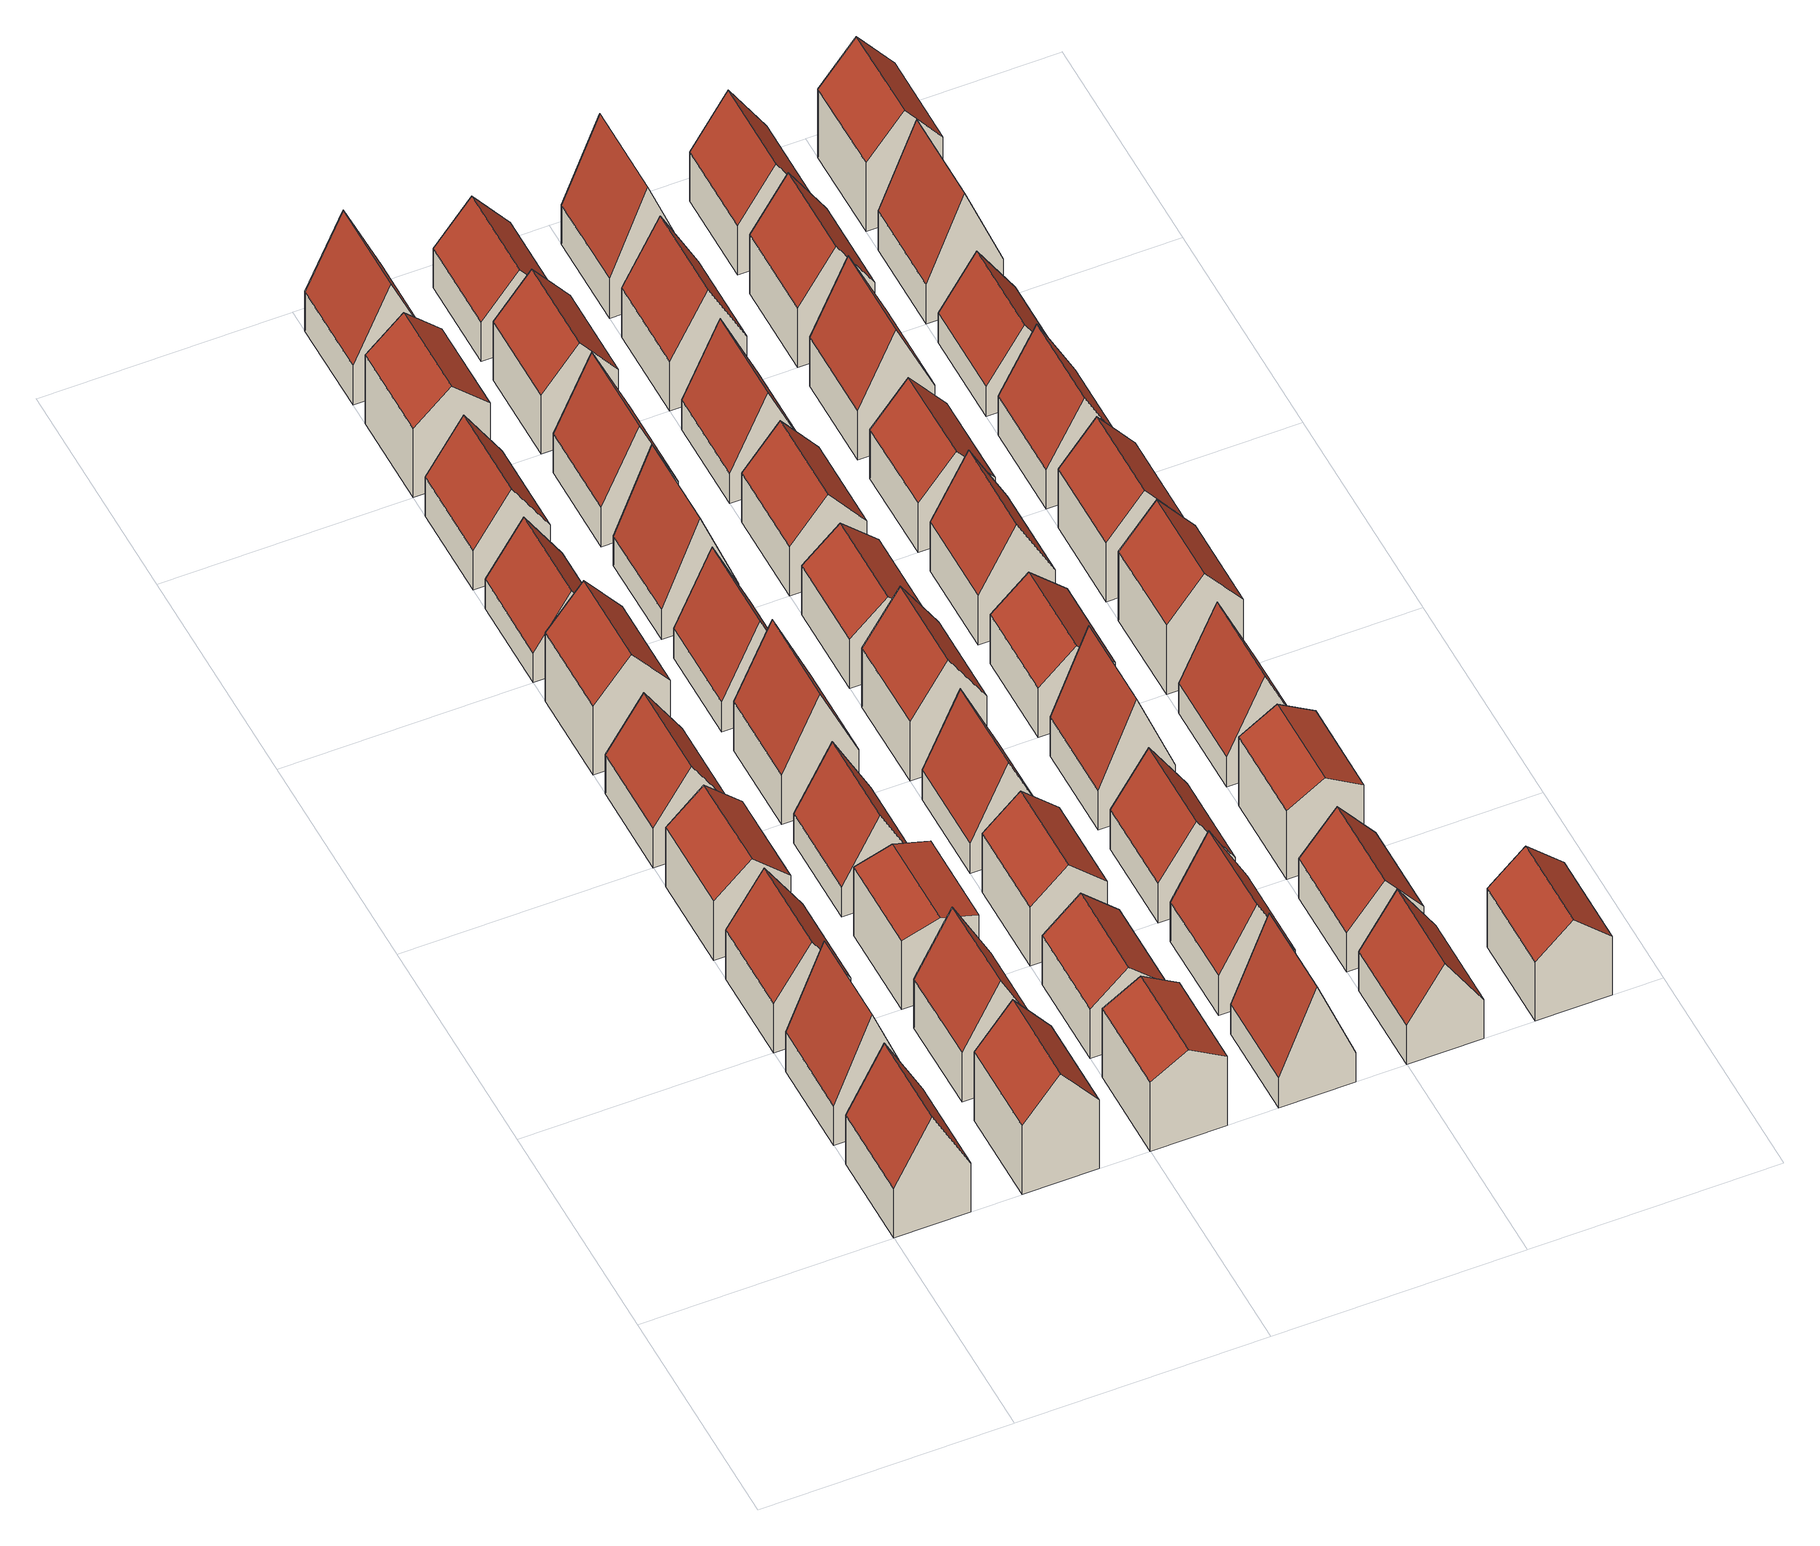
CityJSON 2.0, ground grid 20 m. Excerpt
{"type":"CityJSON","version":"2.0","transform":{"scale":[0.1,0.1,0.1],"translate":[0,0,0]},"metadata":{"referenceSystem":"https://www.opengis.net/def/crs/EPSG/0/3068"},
"CityObjects":{
"building1":{"type":"Building","attributes":{"description":"FZK/IAI test cases only","name":"Testcase-0-0_LoD2","dateOfConstruction":"1929-01-01","dateOfDemolition":"2044-01-01","Height.highReference":"highestRoofEdge","Height.lowReference":"lowestGroundPoint","Height.status":"measured","measuredHeight":11,"class":"1100","roofType":"1030","storeysAboveGround":5,"storeysBelowGround":0,"storeyHeightsAboveGround":2,"storeyHeightsBelowGround":0},"geometry":[{"type":"Solid","lod":"2","boundaries":[[[[0,1,2,3]],[[3,4,5,6,0]],[[1,7,8,9,2]],[[6,7,1,0]],[[9,4,3,2]],[[5,8,7,6]],[[8,5,4,9]]]],"semantics":{"surfaces":[{"type":"GroundSurface"},{"type":"WallSurface"},{"type":"RoofSurface"}],"values":[[0,1,1,1,1,2,2]]}}]},
"building2":{"type":"Building","attributes":{"description":"FZK/IAI test cases only","name":"Testcase-1-0_LoD2","dateOfConstruction":"1938-01-01","dateOfDemolition":"2043-01-01","Height.highReference":"highestRoofEdge","Height.lowReference":"lowestGroundPoint","Height.status":"measured","measuredHeight":12,"class":"1140","roofType":"1030","storeysAboveGround":4,"storeysBelowGround":0,"storeyHeightsAboveGround":3,"storeyHeightsBelowGround":0},"geometry":[{"type":"Solid","lod":"2","boundaries":[[[[10,11,12,13]],[[13,14,15,16,10]],[[11,17,18,19,12]],[[16,17,11,10]],[[19,14,13,12]],[[15,18,17,16]],[[18,15,14,19]]]],"semantics":{"surfaces":[{"type":"GroundSurface"},{"type":"WallSurface"},{"type":"RoofSurface"}],"values":[[0,1,1,1,1,2,2]]}}]},
"building3":{"type":"Building","attributes":{"description":"FZK/IAI test cases only","name":"Testcase-2-0_LoD2","dateOfConstruction":"1921-01-01","dateOfDemolition":"2046-01-01","Height.highReference":"highestRoofEdge","Height.lowReference":"lowestGroundPoint","Height.status":"measured","measuredHeight":10,"class":"1090","roofType":"1030","storeysAboveGround":3,"storeysBelowGround":0,"storeyHeightsAboveGround":3,"storeyHeightsBelowGround":0},"geometry":[{"type":"Solid","lod":"2","boundaries":[[[[20,21,22,23]],[[23,24,25,26,20]],[[21,27,28,29,22]],[[26,27,21,20]],[[29,24,23,22]],[[25,28,27,26]],[[28,25,24,29]]]],"semantics":{"surfaces":[{"type":"GroundSurface"},{"type":"WallSurface"},{"type":"RoofSurface"}],"values":[[0,1,1,1,1,2,2]]}}]},
"building4":{"type":"Building","attributes":{"description":"FZK/IAI test cases only","name":"Testcase-3-0_LoD2","dateOfConstruction":"1968-01-01","dateOfDemolition":"2091-01-01","Height.highReference":"highestRoofEdge","Height.lowReference":"lowestGroundPoint","Height.status":"measured","measuredHeight":9,"class":"1090","roofType":"1030","storeysAboveGround":4,"storeysBelowGround":0,"storeyHeightsAboveGround":2,"storeyHeightsBelowGround":0},"geometry":[{"type":"Solid","lod":"2","boundaries":[[[[30,31,32,33]],[[33,34,35,36,30]],[[31,37,38,39,32]],[[36,37,31,30]],[[39,34,33,32]],[[35,38,37,36]],[[38,35,34,39]]]],"semantics":{"surfaces":[{"type":"GroundSurface"},{"type":"WallSurface"},{"type":"RoofSurface"}],"values":[[0,1,1,1,1,2,2]]}}]},
"building5":{"type":"Building","attributes":{"description":"FZK/IAI test cases only","name":"Testcase-0-1_LoD2","dateOfConstruction":"1905-01-01","dateOfDemolition":"2053-01-01","Height.highReference":"highestRoofEdge","Height.lowReference":"lowestGroundPoint","Height.status":"measured","measuredHeight":11,"class":"1130","roofType":"1030","storeysAboveGround":3,"storeysBelowGround":0,"storeyHeightsAboveGround":3,"storeyHeightsBelowGround":0},"geometry":[{"type":"Solid","lod":"2","boundaries":[[[[40,41,42,43]],[[43,44,45,46,40]],[[41,47,48,49,42]],[[46,47,41,40]],[[49,44,43,42]],[[45,48,47,46]],[[48,45,44,49]]]],"semantics":{"surfaces":[{"type":"GroundSurface"},{"type":"WallSurface"},{"type":"RoofSurface"}],"values":[[0,1,1,1,1,2,2]]}}]},
"building6":{"type":"Building","attributes":{"description":"FZK/IAI test cases only","name":"Testcase-4-0_LoD2","dateOfConstruction":"1928-01-01","dateOfDemolition":"2060-01-01","Height.highReference":"highestRoofEdge","Height.lowReference":"lowestGroundPoint","Height.status":"measured","measuredHeight":9,"class":"1070","roofType":"1030","storeysAboveGround":2,"storeysBelowGround":0,"storeyHeightsAboveGround":3,"storeyHeightsBelowGround":0},"geometry":[{"type":"Solid","lod":"2","boundaries":[[[[50,51,52,53]],[[53,54,55,56,50]],[[51,57,58,59,52]],[[56,57,51,50]],[[59,54,53,52]],[[55,58,57,56]],[[58,55,54,59]]]],"semantics":{"surfaces":[{"type":"GroundSurface"},{"type":"WallSurface"},{"type":"RoofSurface"}],"values":[[0,1,1,1,1,2,2]]}}]},
"building7":{"type":"Building","attributes":{"description":"FZK/IAI test cases only","name":"Testcase-1-1_LoD2","dateOfConstruction":"1956-01-01","dateOfDemolition":"2076-01-01","Height.highReference":"highestRoofEdge","Height.lowReference":"lowestGroundPoint","Height.status":"measured","measuredHeight":11,"class":"1020","roofType":"1030","storeysAboveGround":3,"storeysBelowGround":0,"storeyHeightsAboveGround":3,"storeyHeightsBelowGround":0},"geometry":[{"type":"Solid","lod":"2","boundaries":[[[[60,61,62,63]],[[63,64,65,66,60]],[[61,67,68,69,62]],[[66,67,61,60]],[[69,64,63,62]],[[65,68,67,66]],[[68,65,64,69]]]],"semantics":{"surfaces":[{"type":"GroundSurface"},{"type":"WallSurface"},{"type":"RoofSurface"}],"values":[[0,1,1,1,1,2,2]]}}]},
"building8":{"type":"Building","attributes":{"description":"FZK/IAI test cases only","name":"Testcase-5-0_LoD2","dateOfConstruction":"1970-01-01","dateOfDemolition":"2052-01-01","Height.highReference":"highestRoofEdge","Height.lowReference":"lowestGroundPoint","Height.status":"measured","measuredHeight":11,"class":"1050","roofType":"1030","storeysAboveGround":3,"storeysBelowGround":0,"storeyHeightsAboveGround":3,"storeyHeightsBelowGround":0},"geometry":[{"type":"Solid","lod":"2","boundaries":[[[[70,71,72,73]],[[73,74,75,76,70]],[[71,77,78,79,72]],[[76,77,71,70]],[[79,74,73,72]],[[75,78,77,76]],[[78,75,74,79]]]],"semantics":{"surfaces":[{"type":"GroundSurface"},{"type":"WallSurface"},{"type":"RoofSurface"}],"values":[[0,1,1,1,1,2,2]]}}]},
"building9":{"type":"Building","attributes":{"description":"FZK/IAI test cases only","name":"Testcase-2-1_LoD2","dateOfConstruction":"1944-01-01","dateOfDemolition":"2042-01-01","Height.highReference":"highestRoofEdge","Height.lowReference":"lowestGroundPoint","Height.status":"measured","measuredHeight":8,"class":"1020","roofType":"1030","storeysAboveGround":2,"storeysBelowGround":0,"storeyHeightsAboveGround":3,"storeyHeightsBelowGround":0},"geometry":[{"type":"Solid","lod":"2","boundaries":[[[[80,81,82,83]],[[83,84,85,86,80]],[[81,87,88,89,82]],[[86,87,81,80]],[[89,84,83,82]],[[85,88,87,86]],[[88,85,84,89]]]],"semantics":{"surfaces":[{"type":"GroundSurface"},{"type":"WallSurface"},{"type":"RoofSurface"}],"values":[[0,1,1,1,1,2,2]]}}]},
"building10":{"type":"Building","attributes":{"description":"FZK/IAI test cases only","name":"Testcase-6-0_LoD2","dateOfConstruction":"1919-01-01","dateOfDemolition":"2098-01-01","Height.highReference":"highestRoofEdge","Height.lowReference":"lowestGroundPoint","Height.status":"measured","measuredHeight":8,"class":"1070","roofType":"1030","storeysAboveGround":2,"storeysBelowGround":0,"storeyHeightsAboveGround":3,"storeyHeightsBelowGround":0},"geometry":[{"type":"Solid","lod":"2","boundaries":[[[[90,91,92,93]],[[93,94,95,96,90]],[[91,97,98,99,92]],[[96,97,91,90]],[[99,94,93,92]],[[95,98,97,96]],[[98,95,94,99]]]],"semantics":{"surfaces":[{"type":"GroundSurface"},{"type":"WallSurface"},{"type":"RoofSurface"}],"values":[[0,1,1,1,1,2,2]]}}]},
"building11":{"type":"Building","attributes":{"description":"FZK/IAI test cases only","name":"Testcase-3-1_LoD2","dateOfConstruction":"1922-01-01","dateOfDemolition":"2067-01-01","Height.highReference":"highestRoofEdge","Height.lowReference":"lowestGroundPoint","Height.status":"measured","measuredHeight":9,"class":"1100","roofType":"1030","storeysAboveGround":2,"storeysBelowGround":0,"storeyHeightsAboveGround":3,"storeyHeightsBelowGround":0},"geometry":[{"type":"Solid","lod":"2","boundaries":[[[[100,101,102,103]],[[103,104,105,106,100]],[[101,107,108,109,102]],[[106,107,101,100]],[[109,104,103,102]],[[105,108,107,106]],[[108,105,104,109]]]],"semantics":{"surfaces":[{"type":"GroundSurface"},{"type":"WallSurface"},{"type":"RoofSurface"}],"values":[[0,1,1,1,1,2,2]]}}]},
"building12":{"type":"Building","attributes":{"description":"FZK/IAI test cases only","name":"Testcase-0-2_LoD2","dateOfConstruction":"1906-01-01","dateOfDemolition":"2096-01-01","Height.highReference":"highestRoofEdge","Height.lowReference":"lowestGroundPoint","Height.status":"measured","measuredHeight":9,"class":"1160","roofType":"1030","storeysAboveGround":2,"storeysBelowGround":0,"storeyHeightsAboveGround":3,"storeyHeightsBelowGround":0},"geometry":[{"type":"Solid","lod":"2","boundaries":[[[[110,111,112,113]],[[113,114,115,116,110]],[[111,117,118,119,112]],[[116,117,111,110]],[[119,114,113,112]],[[115,118,117,116]],[[118,115,114,119]]]],"semantics":{"surfaces":[{"type":"GroundSurface"},{"type":"WallSurface"},{"type":"RoofSurface"}],"values":[[0,1,1,1,1,2,2]]}}]},
"building13":{"type":"Building","attributes":{"description":"FZK/IAI test cases only","name":"Testcase-7-0_LoD2","dateOfConstruction":"1929-01-01","dateOfDemolition":"2099-01-01","Height.highReference":"highestRoofEdge","Height.lowReference":"lowestGroundPoint","Height.status":"measured","measuredHeight":9,"class":"1000","roofType":"1030","storeysAboveGround":2,"storeysBelowGround":0,"storeyHeightsAboveGround":3,"storeyHeightsBelowGround":0},"geometry":[{"type":"Solid","lod":"2","boundaries":[[[[120,121,122,123]],[[123,124,125,126,120]],[[121,127,128,129,122]],[[126,127,121,120]],[[129,124,123,122]],[[125,128,127,126]],[[128,125,124,129]]]],"semantics":{"surfaces":[{"type":"GroundSurface"},{"type":"WallSurface"},{"type":"RoofSurface"}],"values":[[0,1,1,1,1,2,2]]}}]},
"building14":{"type":"Building","attributes":{"description":"FZK/IAI test cases only","name":"Testcase-4-1_LoD2","dateOfConstruction":"1966-01-01","dateOfDemolition":"2055-01-01","Height.highReference":"highestRoofEdge","Height.lowReference":"lowestGroundPoint","Height.status":"measured","measuredHeight":12,"class":"1160","roofType":"1030","storeysAboveGround":6,"storeysBelowGround":0,"storeyHeightsAboveGround":2,"storeyHeightsBelowGround":0},"geometry":[{"type":"Solid","lod":"2","boundaries":[[[[130,131,132,133]],[[133,134,135,136,130]],[[131,137,138,139,132]],[[136,137,131,130]],[[139,134,133,132]],[[135,138,137,136]],[[138,135,134,139]]]],"semantics":{"surfaces":[{"type":"GroundSurface"},{"type":"WallSurface"},{"type":"RoofSurface"}],"values":[[0,1,1,1,1,2,2]]}}]},
"building15":{"type":"Building","attributes":{"description":"FZK/IAI test cases only","name":"Testcase-1-2_LoD2","dateOfConstruction":"1943-01-01","dateOfDemolition":"2074-01-01","Height.highReference":"highestRoofEdge","Height.lowReference":"lowestGroundPoint","Height.status":"measured","measuredHeight":8,"class":"1160","roofType":"1030","storeysAboveGround":2,"storeysBelowGround":0,"storeyHeightsAboveGround":3,"storeyHeightsBelowGround":0},"geometry":[{"type":"Solid","lod":"2","boundaries":[[[[140,141,142,143]],[[143,144,145,146,140]],[[141,147,148,149,142]],[[146,147,141,140]],[[149,144,143,142]],[[145,148,147,146]],[[148,145,144,149]]]],"semantics":{"surfaces":[{"type":"GroundSurface"},{"type":"WallSurface"},{"type":"RoofSurface"}],"values":[[0,1,1,1,1,2,2]]}}]},
"building16":{"type":"Building","attributes":{"description":"FZK/IAI test cases only","name":"Testcase-8-0_LoD2","dateOfConstruction":"1905-01-01","dateOfDemolition":"2065-01-01","Height.highReference":"highestRoofEdge","Height.lowReference":"lowestGroundPoint","Height.status":"measured","measuredHeight":10,"class":"1010","roofType":"1030","storeysAboveGround":4,"storeysBelowGround":0,"storeyHeightsAboveGround":2,"storeyHeightsBelowGround":0},"geometry":[{"type":"Solid","lod":"2","boundaries":[[[[150,151,152,153]],[[153,154,155,156,150]],[[151,157,158,159,152]],[[156,157,151,150]],[[159,154,153,152]],[[155,158,157,156]],[[158,155,154,159]]]],"semantics":{"surfaces":[{"type":"GroundSurface"},{"type":"WallSurface"},{"type":"RoofSurface"}],"values":[[0,1,1,1,1,2,2]]}}]},
"building17":{"type":"Building","attributes":{"description":"FZK/IAI test cases only","name":"Testcase-5-1_LoD2","dateOfConstruction":"1934-01-01","dateOfDemolition":"2077-01-01","Height.highReference":"highestRoofEdge","Height.lowReference":"lowestGroundPoint","Height.status":"measured","measuredHeight":10,"class":"1070","roofType":"1030","storeysAboveGround":3,"storeysBelowGround":0,"storeyHeightsAboveGround":3,"storeyHeightsBelowGround":0},"geometry":[{"type":"Solid","lod":"2","boundaries":[[[[160,161,162,163]],[[163,164,165,166,160]],[[161,167,168,169,162]],[[166,167,161,160]],[[169,164,163,162]],[[165,168,167,166]],[[168,165,164,169]]]],"semantics":{"surfaces":[{"type":"GroundSurface"},{"type":"WallSurface"},{"type":"RoofSurface"}],"values":[[0,1,1,1,1,2,2]]}}]},
"building18":{"type":"Building","attributes":{"description":"FZK/IAI test cases only","name":"Testcase-2-2_LoD2","dateOfConstruction":"1909-01-01","dateOfDemolition":"2022-01-01","Height.highReference":"highestRoofEdge","Height.lowReference":"lowestGroundPoint","Height.status":"measured","measuredHeight":9,"class":"1050","roofType":"1030","storeysAboveGround":2,"storeysBelowGround":0,"storeyHeightsAboveGround":3,"storeyHeightsBelowGround":0},"geometry":[{"type":"Solid","lod":"2","boundaries":[[[[170,171,172,173]],[[173,174,175,176,170]],[[171,177,178,179,172]],[[176,177,171,170]],[[179,174,173,172]],[[175,178,177,176]],[[178,175,174,179]]]],"semantics":{"surfaces":[{"type":"GroundSurface"},{"type":"WallSurface"},{"type":"RoofSurface"}],"values":[[0,1,1,1,1,2,2]]}}]},
"building19":{"type":"Building","attributes":{"description":"FZK/IAI test cases only","name":"Testcase-9-0_LoD2","dateOfConstruction":"1975-01-01","dateOfDemolition":"2055-01-01","Height.highReference":"highestRoofEdge","Height.lowReference":"lowestGroundPoint","Height.status":"measured","measuredHeight":11,"class":"1070","roofType":"1030","storeysAboveGround":3,"storeysBelowGround":0,"storeyHeightsAboveGround":3,"storeyHeightsBelowGround":0},"geometry":[{"type":"Solid","lod":"2","boundaries":[[[[180,181,182,183]],[[183,184,185,186,180]],[[181,187,188,189,182]],[[186,187,181,180]],[[189,184,183,182]],[[185,188,187,186]],[[188,185,184,189]]]],"semantics":{"surfaces":[{"type":"GroundSurface"},{"type":"WallSurface"},{"type":"RoofSurface"}],"values":[[0,1,1,1,1,2,2]]}}]},
"building20":{"type":"Building","attributes":{"description":"FZK/IAI test cases only","name":"Testcase-6-1_LoD2","dateOfConstruction":"1903-01-01","dateOfDemolition":"2086-01-01","Height.highReference":"highestRoofEdge","Height.lowReference":"lowestGroundPoint","Height.status":"measured","measuredHeight":11,"class":"1050","roofType":"1030","storeysAboveGround":3,"storeysBelowGround":0,"storeyHeightsAboveGround":3,"storeyHeightsBelowGround":0},"geometry":[{"type":"Solid","lod":"2","boundaries":[[[[190,191,192,193]],[[193,194,195,196,190]],[[191,197,198,199,192]],[[196,197,191,190]],[[199,194,193,192]],[[195,198,197,196]],[[198,195,194,199]]]],"semantics":{"surfaces":[{"type":"GroundSurface"},{"type":"WallSurface"},{"type":"RoofSurface"}],"values":[[0,1,1,1,1,2,2]]}}]},
"building21":{"type":"Building","attributes":{"description":"FZK/IAI test cases only","name":"Testcase-3-2_LoD2","dateOfConstruction":"1975-01-01","dateOfDemolition":"2069-01-01","Height.highReference":"highestRoofEdge","Height.lowReference":"lowestGroundPoint","Height.status":"measured","measuredHeight":10,"class":"1120","roofType":"1030","storeysAboveGround":4,"storeysBelowGround":0,"storeyHeightsAboveGround":2,"storeyHeightsBelowGround":0},"geometry":[{"type":"Solid","lod":"2","boundaries":[[[[200,201,202,203]],[[203,204,205,206,200]],[[201,207,208,209,202]],[[206,207,201,200]],[[209,204,203,202]],[[205,208,207,206]],[[208,205,204,209]]]],"semantics":{"surfaces":[{"type":"GroundSurface"},{"type":"WallSurface"},{"type":"RoofSurface"}],"values":[[0,1,1,1,1,2,2]]}}]},
"building22":{"type":"Building","attributes":{"description":"FZK/IAI test cases only","name":"Testcase-0-3_LoD2","dateOfConstruction":"1947-01-01","dateOfDemolition":"2044-01-01","Height.highReference":"highestRoofEdge","Height.lowReference":"lowestGroundPoint","Height.status":"measured","measuredHeight":11,"class":"1110","roofType":"1030","storeysAboveGround":3,"storeysBelowGround":0,"storeyHeightsAboveGround":3,"storeyHeightsBelowGround":0},"geometry":[{"type":"Solid","lod":"2","boundaries":[[[[210,211,212,213]],[[213,214,215,216,210]],[[211,217,218,219,212]],[[216,217,211,210]],[[219,214,213,212]],[[215,218,217,216]],[[218,215,214,219]]]],"semantics":{"surfaces":[{"type":"GroundSurface"},{"type":"WallSurface"},{"type":"RoofSurface"}],"values":[[0,1,1,1,1,2,2]]}}]},
"building23":{"type":"Building","attributes":{"description":"FZK/IAI test cases only","name":"Testcase-7-1_LoD2","dateOfConstruction":"1979-01-01","dateOfDemolition":"2089-01-01","Height.highReference":"highestRoofEdge","Height.lowReference":"lowestGroundPoint","Height.status":"measured","measuredHeight":11,"class":"1090","roofType":"1030","storeysAboveGround":3,"storeysBelowGround":0,"storeyHeightsAboveGround":3,"storeyHeightsBelowGround":0},"geometry":[{"type":"Solid","lod":"2","boundaries":[[[[220,221,222,223]],[[223,224,225,226,220]],[[221,227,228,229,222]],[[226,227,221,220]],[[229,224,223,222]],[[225,228,227,226]],[[228,225,224,229]]]],"semantics":{"surfaces":[{"type":"GroundSurface"},{"type":"WallSurface"},{"type":"RoofSurface"}],"values":[[0,1,1,1,1,2,2]]}}]},
"building24":{"type":"Building","attributes":{"description":"FZK/IAI test cases only","name":"Testcase-4-2_LoD2","dateOfConstruction":"1916-01-01","dateOfDemolition":"2038-01-01","Height.highReference":"highestRoofEdge","Height.lowReference":"lowestGroundPoint","Height.status":"measured","measuredHeight":11,"class":"1090","roofType":"1030","storeysAboveGround":3,"storeysBelowGround":0,"storeyHeightsAboveGround":3,"storeyHeightsBelowGround":0},"geometry":[{"type":"Solid","lod":"2","boundaries":[[[[230,231,232,233]],[[233,234,235,236,230]],[[231,237,238,239,232]],[[236,237,231,230]],[[239,234,233,232]],[[235,238,237,236]],[[238,235,234,239]]]],"semantics":{"surfaces":[{"type":"GroundSurface"},{"type":"WallSurface"},{"type":"RoofSurface"}],"values":[[0,1,1,1,1,2,2]]}}]},
"building25":{"type":"Building","attributes":{"description":"FZK/IAI test cases only","name":"Testcase-1-3_LoD2","dateOfConstruction":"1927-01-01","dateOfDemolition":"2024-01-01","Height.highReference":"highestRoofEdge","Height.lowReference":"lowestGroundPoint","Height.status":"measured","measuredHeight":10,"class":"1070","roofType":"1030","storeysAboveGround":3,"storeysBelowGround":0,"storeyHeightsAboveGround":3,"storeyHeightsBelowGround":0},"geometry":[{"type":"Solid","lod":"2","boundaries":[[[[240,241,242,243]],[[243,244,245,246,240]],[[241,247,248,249,242]],[[246,247,241,240]],[[249,244,243,242]],[[245,248,247,246]],[[248,245,244,249]]]],"semantics":{"surfaces":[{"type":"GroundSurface"},{"type":"WallSurface"},{"type":"RoofSurface"}],"values":[[0,1,1,1,1,2,2]]}}]},
"building26":{"type":"Building","attributes":{"description":"FZK/IAI test cases only","name":"Testcase-8-1_LoD2","dateOfConstruction":"1932-01-01","dateOfDemolition":"2026-01-01","Height.highReference":"highestRoofEdge","Height.lowReference":"lowestGroundPoint","Height.status":"measured","measuredHeight":10,"class":"1080","roofType":"1030","storeysAboveGround":3,"storeysBelowGround":0,"storeyHeightsAboveGround":3,"storeyHeightsBelowGround":0},"geometry":[{"type":"Solid","lod":"2","boundaries":[[[[250,251,252,253]],[[253,254,255,256,250]],[[251,257,258,259,252]],[[256,257,251,250]],[[259,254,253,252]],[[255,258,257,256]],[[258,255,254,259]]]],"semantics":{"surfaces":[{"type":"GroundSurface"},{"type":"WallSurface"},{"type":"RoofSurface"}],"values":[[0,1,1,1,1,2,2]]}}]},
"building27":{"type":"Building","attributes":{"description":"FZK/IAI test cases only","name":"Testcase-5-2_LoD2","dateOfConstruction":"1924-01-01","dateOfDemolition":"2095-01-01","Height.highReference":"highestRoofEdge","Height.lowReference":"lowestGroundPoint","Height.status":"measured","measuredHeight":8,"class":"1170","roofType":"1030","storeysAboveGround":2,"storeysBelowGround":0,"storeyHeightsAboveGround":3,"storeyHeightsBelowGround":0},"geometry":[{"type":"Solid","lod":"2","boundaries":[[[[260,261,262,263]],[[263,264,265,266,260]],[[261,267,268,269,262]],[[266,267,261,260]],[[269,264,263,262]],[[265,268,267,266]],[[268,265,264,269]]]],"semantics":{"surfaces":[{"type":"GroundSurface"},{"type":"WallSurface"},{"type":"RoofSurface"}],"values":[[0,1,1,1,1,2,2]]}}]},
"building28":{"type":"Building","attributes":{"description":"FZK/IAI test cases only","name":"Testcase-2-3_LoD2","dateOfConstruction":"1925-01-01","dateOfDemolition":"2047-01-01","Height.highReference":"highestRoofEdge","Height.lowReference":"lowestGroundPoint","Height.status":"measured","measuredHeight":9,"class":"1090","roofType":"1030","storeysAboveGround":4,"storeysBelowGround":0,"storeyHeightsAboveGround":2,"storeyHeightsBelowGround":0},"geometry":[{"type":"Solid","lod":"2","boundaries":[[[[270,271,272,273]],[[273,274,275,276,270]],[[271,277,278,279,272]],[[276,277,271,270]],[[279,274,273,272]],[[275,278,277,276]],[[278,275,274,279]]]],"semantics":{"surfaces":[{"type":"GroundSurface"},{"type":"WallSurface"},{"type":"RoofSurface"}],"values":[[0,1,1,1,1,2,2]]}}]},
"building29":{"type":"Building","attributes":{"description":"FZK/IAI test cases only","name":"Testcase-9-1_LoD2","dateOfConstruction":"1998-01-01","dateOfDemolition":"2043-01-01","Height.highReference":"highestRoofEdge","Height.lowReference":"lowestGroundPoint","Height.status":"measured","measuredHeight":8,"class":"1020","roofType":"1030","storeysAboveGround":4,"storeysBelowGround":0,"storeyHeightsAboveGround":2,"storeyHeightsBelowGround":0},"geometry":[{"type":"Solid","lod":"2","boundaries":[[[[280,281,282,283]],[[283,284,285,286,280]],[[281,287,288,289,282]],[[286,287,281,280]],[[289,284,283,282]],[[285,288,287,286]],[[288,285,284,289]]]],"semantics":{"surfaces":[{"type":"GroundSurface"},{"type":"WallSurface"},{"type":"RoofSurface"}],"values":[[0,1,1,1,1,2,2]]}}]},
"building30":{"type":"Building","attributes":{"description":"FZK/IAI test cases only","name":"Testcase-6-2_LoD2","dateOfConstruction":"1980-01-01","dateOfDemolition":"2065-01-01","Height.highReference":"highestRoofEdge","Height.lowReference":"lowestGroundPoint","Height.status":"measured","measuredHeight":9,"class":"1100","roofType":"1030","storeysAboveGround":4,"storeysBelowGround":0,"storeyHeightsAboveGround":2,"storeyHeightsBelowGround":0},"geometry":[{"type":"Solid","lod":"2","boundaries":[[[[290,291,292,293]],[[293,294,295,296,290]],[[291,297,298,299,292]],[[296,297,291,290]],[[299,294,293,292]],[[295,298,297,296]],[[298,295,294,299]]]],"semantics":{"surfaces":[{"type":"GroundSurface"},{"type":"WallSurface"},{"type":"RoofSurface"}],"values":[[0,1,1,1,1,2,2]]}}]},
"building31":{"type":"Building","attributes":{"description":"FZK/IAI test cases only","name":"Testcase-3-3_LoD2","dateOfConstruction":"1907-01-01","dateOfDemolition":"2025-01-01","Height.highReference":"highestRoofEdge","Height.lowReference":"lowestGroundPoint","Height.status":"measured","measuredHeight":12,"class":"1170","roofType":"1030","storeysAboveGround":6,"storeysBelowGround":0,"storeyHeightsAboveGround":2,"storeyHeightsBelowGround":0},"geometry":[{"type":"Solid","lod":"2","boundaries":[[[[300,301,302,303]],[[303,304,305,306,300]],[[301,307,308,309,302]],[[306,307,301,300]],[[309,304,303,302]],[[305,308,307,306]],[[308,305,304,309]]]],"semantics":{"surfaces":[{"type":"GroundSurface"},{"type":"WallSurface"},{"type":"RoofSurface"}],"values":[[0,1,1,1,1,2,2]]}}]},
"building32":{"type":"Building","attributes":{"description":"FZK/IAI test cases only","name":"Testcase-0-4_LoD2","dateOfConstruction":"1982-01-01","dateOfDemolition":"2067-01-01","Height.highReference":"highestRoofEdge","Height.lowReference":"lowestGroundPoint","Height.status":"measured","measuredHeight":9,"class":"1150","roofType":"1030","storeysAboveGround":2,"storeysBelowGround":0,"storeyHeightsAboveGround":3,"storeyHeightsBelowGround":0},"geometry":[{"type":"Solid","lod":"2","boundaries":[[[[310,311,312,313]],[[313,314,315,316,310]],[[311,317,318,319,312]],[[316,317,311,310]],[[319,314,313,312]],[[315,318,317,316]],[[318,315,314,319]]]],"semantics":{"surfaces":[{"type":"GroundSurface"},{"type":"WallSurface"},{"type":"RoofSurface"}],"values":[[0,1,1,1,1,2,2]]}}]},
"building33":{"type":"Building","attributes":{"description":"FZK/IAI test cases only","name":"Testcase-7-2_LoD2","dateOfConstruction":"1970-01-01","dateOfDemolition":"2060-01-01","Height.highReference":"highestRoofEdge","Height.lowReference":"lowestGroundPoint","Height.status":"measured","measuredHeight":10,"class":"1080","roofType":"1030","storeysAboveGround":3,"storeysBelowGround":0,"storeyHeightsAboveGround":3,"storeyHeightsBelowGround":0},"geometry":[{"type":"Solid","lod":"2","boundaries":[[[[320,321,322,323]],[[323,324,325,326,320]],[[321,327,328,329,322]],[[326,327,321,320]],[[329,324,323,322]],[[325,328,327,326]],[[328,325,324,329]]]],"semantics":{"surfaces":[{"type":"GroundSurface"},{"type":"WallSurface"},{"type":"RoofSurface"}],"values":[[0,1,1,1,1,2,2]]}}]},
"building34":{"type":"Building","attributes":{"description":"FZK/IAI test cases only","name":"Testcase-4-3_LoD2","dateOfConstruction":"1980-01-01","dateOfDemolition":"2046-01-01","Height.highReference":"highestRoofEdge","Height.lowReference":"lowestGroundPoint","Height.status":"measured","measuredHeight":8,"class":"1140","roofType":"1030","storeysAboveGround":2,"storeysBelowGround":0,"storeyHeightsAboveGround":3,"storeyHeightsBelowGround":0},"geometry":[{"type":"Solid","lod":"2","boundaries":[[[[330,331,332,333]],[[333,334,335,336,330]],[[331,337,338,339,332]],[[336,337,331,330]],[[339,334,333,332]],[[335,338,337,336]],[[338,335,334,339]]]],"semantics":{"surfaces":[{"type":"GroundSurface"},{"type":"WallSurface"},{"type":"RoofSurface"}],"values":[[0,1,1,1,1,2,2]]}}]},
"building35":{"type":"Building","attributes":{"description":"FZK/IAI test cases only","name":"Testcase-1-4_LoD2","dateOfConstruction":"1949-01-01","dateOfDemolition":"2032-01-01","Height.highReference":"highestRoofEdge","Height.lowReference":"lowestGroundPoint","Height.status":"measured","measuredHeight":8,"class":"1070","roofType":"1030","storeysAboveGround":4,"storeysBelowGround":0,"storeyHeightsAboveGround":2,"storeyHeightsBelowGround":0},"geometry":[{"type":"Solid","lod":"2","boundaries":[[[[340,341,342,343]],[[343,344,345,346,340]],[[341,347,348,349,342]],[[346,347,341,340]],[[349,344,343,342]],[[345,348,347,346]],[[348,345,344,349]]]],"semantics":{"surfaces":[{"type":"GroundSurface"},{"type":"WallSurface"},{"type":"RoofSurface"}],"values":[[0,1,1,1,1,2,2]]}}]},
"building36":{"type":"Building","attributes":{"description":"FZK/IAI test cases only","name":"Testcase-8-2_LoD2","dateOfConstruction":"1981-01-01","dateOfDemolition":"2053-01-01","Height.highReference":"highestRoofEdge","Height.lowReference":"lowestGroundPoint","Height.status":"measured","measuredHeight":11,"class":"1120","roofType":"1030","storeysAboveGround":3,"storeysBelowGround":0,"storeyHeightsAboveGround":3,"storeyHeightsBelowGround":0},"geometry":[{"type":"Solid","lod":"2","boundaries":[[[[350,351,352,353]],[[353,354,355,356,350]],[[351,357,358,359,352]],[[356,357,351,350]],[[359,354,353,352]],[[355,358,357,356]],[[358,355,354,359]]]],"semantics":{"surfaces":[{"type":"GroundSurface"},{"type":"WallSurface"},{"type":"RoofSurface"}],"values":[[0,1,1,1,1,2,2]]}}]},
"building37":{"type":"Building","attributes":{"description":"FZK/IAI test cases only","name":"Testcase-5-3_LoD2","dateOfConstruction":"1957-01-01","dateOfDemolition":"2040-01-01","Height.highReference":"highestRoofEdge","Height.lowReference":"lowestGroundPoint","Height.status":"measured","measuredHeight":11,"class":"1160","roofType":"1030","storeysAboveGround":5,"storeysBelowGround":0,"storeyHeightsAboveGround":2,"storeyHeightsBelowGround":0},"geometry":[{"type":"Solid","lod":"2","boundaries":[[[[360,361,362,363]],[[363,364,365,366,360]],[[361,367,368,369,362]],[[366,367,361,360]],[[369,364,363,362]],[[365,368,367,366]],[[368,365,364,369]]]],"semantics":{"surfaces":[{"type":"GroundSurface"},{"type":"WallSurface"},{"type":"RoofSurface"}],"values":[[0,1,1,1,1,2,2]]}}]},
"building38":{"type":"Building","attributes":{"description":"FZK/IAI test cases only","name":"Testcase-2-4_LoD2","dateOfConstruction":"1975-01-01","dateOfDemolition":"2094-01-01","Height.highReference":"highestRoofEdge","Height.lowReference":"lowestGroundPoint","Height.status":"measured","measuredHeight":9,"class":"1110","roofType":"1030","storeysAboveGround":2,"storeysBelowGround":0,"storeyHeightsAboveGround":3,"storeyHeightsBelowGround":0},"geometry":[{"type":"Solid","lod":"2","boundaries":[[[[370,371,372,373]],[[373,374,375,376,370]],[[371,377,378,379,372]],[[376,377,371,370]],[[379,374,373,372]],[[375,378,377,376]],[[378,375,374,379]]]],"semantics":{"surfaces":[{"type":"GroundSurface"},{"type":"WallSurface"},{"type":"RoofSurface"}],"values":[[0,1,1,1,1,2,2]]}}]},
"building39":{"type":"Building","attributes":{"description":"FZK/IAI test cases only","name":"Testcase-9-2_LoD2","dateOfConstruction":"1917-01-01","dateOfDemolition":"2044-01-01","Height.highReference":"highestRoofEdge","Height.lowReference":"lowestGroundPoint","Height.status":"measured","measuredHeight":12,"class":"1140","roofType":"1030","storeysAboveGround":6,"storeysBelowGround":0,"storeyHeightsAboveGround":2,"storeyHeightsBelowGround":0},"geometry":[{"type":"Solid","lod":"2","boundaries":[[[[380,381,382,383]],[[383,384,385,386,380]],[[381,387,388,389,382]],[[386,387,381,380]],[[389,384,383,382]],[[385,388,387,386]],[[388,385,384,389]]]],"semantics":{"surfaces":[{"type":"GroundSurface"},{"type":"WallSurface"},{"type":"RoofSurface"}],"values":[[0,1,1,1,1,2,2]]}}]},
"building40":{"type":"Building","attributes":{"description":"FZK/IAI test cases only","name":"Testcase-6-3_LoD2","dateOfConstruction":"1953-01-01","dateOfDemolition":"2054-01-01","Height.highReference":"highestRoofEdge","Height.lowReference":"lowestGroundPoint","Height.status":"measured","measuredHeight":9,"class":"1060","roofType":"1030","storeysAboveGround":4,"storeysBelowGround":0,"storeyHeightsAboveGround":2,"storeyHeightsBelowGround":0},"geometry":[{"type":"Solid","lod":"2","boundaries":[[[[390,391,392,393]],[[393,394,395,396,390]],[[391,397,398,399,392]],[[396,397,391,390]],[[399,394,393,392]],[[395,398,397,396]],[[398,395,394,399]]]],"semantics":{"surfaces":[{"type":"GroundSurface"},{"type":"WallSurface"},{"type":"RoofSurface"}],"values":[[0,1,1,1,1,2,2]]}}]},
"building41":{"type":"Building","attributes":{"description":"FZK/IAI test cases only","name":"Testcase-3-4_LoD2","dateOfConstruction":"1917-01-01","dateOfDemolition":"2024-01-01","Height.highReference":"highestRoofEdge","Height.lowReference":"lowestGroundPoint","Height.status":"measured","measuredHeight":10,"class":"1020","roofType":"1030","storeysAboveGround":3,"storeysBelowGround":0,"storeyHeightsAboveGround":3,"storeyHeightsBelowGround":0},"geometry":[{"type":"Solid","lod":"2","boundaries":[[[[400,401,402,403]],[[403,404,405,406,400]],[[401,407,408,409,402]],[[406,407,401,400]],[[409,404,403,402]],[[405,408,407,406]],[[408,405,404,409]]]],"semantics":{"surfaces":[{"type":"GroundSurface"},{"type":"WallSurface"},{"type":"RoofSurface"}],"values":[[0,1,1,1,1,2,2]]}}]},
"building42":{"type":"Building","attributes":{"description":"FZK/IAI test cases only","name":"Testcase-0-5_LoD2","dateOfConstruction":"1924-01-01","dateOfDemolition":"2063-01-01","Height.highReference":"highestRoofEdge","Height.lowReference":"lowestGroundPoint","Height.status":"measured","measuredHeight":9,"class":"1180","roofType":"1030","storeysAboveGround":2,"storeysBelowGround":0,"storeyHeightsAboveGround":3,"storeyHeightsBelowGround":0},"geometry":[{"type":"Solid","lod":"2","boundaries":[[[[410,411,412,413]],[[413,414,415,416,410]],[[411,417,418,419,412]],[[416,417,411,410]],[[419,414,413,412]],[[415,418,417,416]],[[418,415,414,419]]]],"semantics":{"surfaces":[{"type":"GroundSurface"},{"type":"WallSurface"},{"type":"RoofSurface"}],"values":[[0,1,1,1,1,2,2]]}}]},
"building43":{"type":"Building","attributes":{"description":"FZK/IAI test cases only","name":"Testcase-7-3_LoD2","dateOfConstruction":"1962-01-01","dateOfDemolition":"2027-01-01","Height.highReference":"highestRoofEdge","Height.lowReference":"lowestGroundPoint","Height.status":"measured","measuredHeight":12,"class":"1100","roofType":"1030","storeysAboveGround":6,"storeysBelowGround":0,"storeyHeightsAboveGround":2,"storeyHeightsBelowGround":0},"geometry":[{"type":"Solid","lod":"2","boundaries":[[[[420,421,422,423]],[[423,424,425,426,420]],[[421,427,428,429,422]],[[426,427,421,420]],[[429,424,423,422]],[[425,428,427,426]],[[428,425,424,429]]]],"semantics":{"surfaces":[{"type":"GroundSurface"},{"type":"WallSurface"},{"type":"RoofSurface"}],"values":[[0,1,1,1,1,2,2]]}}]},
"building44":{"type":"Building","attributes":{"description":"FZK/IAI test cases only","name":"Testcase-4-4_LoD2","dateOfConstruction":"1942-01-01","dateOfDemolition":"2030-01-01","Height.highReference":"highestRoofEdge","Height.lowReference":"lowestGroundPoint","Height.status":"measured","measuredHeight":11,"class":"1160","roofType":"1030","storeysAboveGround":3,"storeysBelowGround":0,"storeyHeightsAboveGround":3,"storeyHeightsBelowGround":0},"geometry":[{"type":"Solid","lod":"2","boundaries":[[[[430,431,432,433]],[[433,434,435,436,430]],[[431,437,438,439,432]],[[436,437,431,430]],[[439,434,433,432]],[[435,438,437,436]],[[438,435,434,439]]]],"semantics":{"surfaces":[{"type":"GroundSurface"},{"type":"WallSurface"},{"type":"RoofSurface"}],"values":[[0,1,1,1,1,2,2]]}}]},
"building45":{"type":"Building","attributes":{"description":"FZK/IAI test cases only","name":"Testcase-8-3_LoD2","dateOfConstruction":"1977-01-01","dateOfDemolition":"2026-01-01","Height.highReference":"highestRoofEdge","Height.lowReference":"lowestGroundPoint","Height.status":"measured","measuredHeight":11,"class":"1030","roofType":"1030","storeysAboveGround":3,"storeysBelowGround":0,"storeyHeightsAboveGround":3,"storeyHeightsBelowGround":0},"geometry":[{"type":"Solid","lod":"2","boundaries":[[[[440,441,442,443]],[[443,444,445,446,440]],[[441,447,448,449,442]],[[446,447,441,440]],[[449,444,443,442]],[[445,448,447,446]],[[448,445,444,449]]]],"semantics":{"surfaces":[{"type":"GroundSurface"},{"type":"WallSurface"},{"type":"RoofSurface"}],"values":[[0,1,1,1,1,2,2]]}}]},
"building46":{"type":"Building","attributes":{"description":"FZK/IAI test cases only","name":"Testcase-5-4_LoD2","dateOfConstruction":"1938-01-01","dateOfDemolition":"2052-01-01","Height.highReference":"highestRoofEdge","Height.lowReference":"lowestGroundPoint","Height.status":"measured","measuredHeight":10,"class":"1040","roofType":"1030","storeysAboveGround":4,"storeysBelowGround":0,"storeyHeightsAboveGround":2,"storeyHeightsBelowGround":0},"geometry":[{"type":"Solid","lod":"2","boundaries":[[[[450,451,452,453]],[[453,454,455,456,450]],[[451,457,458,459,452]],[[456,457,451,450]],[[459,454,453,452]],[[455,458,457,456]],[[458,455,454,459]]]],"semantics":{"surfaces":[{"type":"GroundSurface"},{"type":"WallSurface"},{"type":"RoofSurface"}],"values":[[0,1,1,1,1,2,2]]}}]},
"building47":{"type":"Building","attributes":{"description":"FZK/IAI test cases only","name":"Testcase-9-3_LoD2","dateOfConstruction":"1932-01-01","dateOfDemolition":"2031-01-01","Height.highReference":"highestRoofEdge","Height.lowReference":"lowestGroundPoint","Height.status":"measured","measuredHeight":10,"class":"1010","roofType":"1030","storeysAboveGround":3,"storeysBelowGround":0,"storeyHeightsAboveGround":3,"storeyHeightsBelowGround":0},"geometry":[{"type":"Solid","lod":"2","boundaries":[[[[460,461,462,463]],[[463,464,465,466,460]],[[461,467,468,469,462]],[[466,467,461,460]],[[469,464,463,462]],[[465,468,467,466]],[[468,465,464,469]]]],"semantics":{"surfaces":[{"type":"GroundSurface"},{"type":"WallSurface"},{"type":"RoofSurface"}],"values":[[0,1,1,1,1,2,2]]}}]},
"building48":{"type":"Building","attributes":{"description":"FZK/IAI test cases only","name":"Testcase-6-4_LoD2","dateOfConstruction":"1993-01-01","dateOfDemolition":"2099-01-01","Height.highReference":"highestRoofEdge","Height.lowReference":"lowestGroundPoint","Height.status":"measured","measuredHeight":10,"class":"1170","roofType":"1030","storeysAboveGround":4,"storeysBelowGround":0,"storeyHeightsAboveGround":2,"storeyHeightsBelowGround":0},"geometry":[{"type":"Solid","lod":"2","boundaries":[[[[470,471,472,473]],[[473,474,475,476,470]],[[471,477,478,479,472]],[[476,477,471,470]],[[479,474,473,472]],[[475,478,477,476]],[[478,475,474,479]]]],"semantics":{"surfaces":[{"type":"GroundSurface"},{"type":"WallSurface"},{"type":"RoofSurface"}],"values":[[0,1,1,1,1,2,2]]}}]},
"building49":{"type":"Building","attributes":{"description":"FZK/IAI test cases only","name":"Testcase-7-4_LoD2","dateOfConstruction":"1955-01-01","dateOfDemolition":"2065-01-01","Height.highReference":"highestRoofEdge","Height.lowReference":"lowestGroundPoint","Height.status":"measured","measuredHeight":8,"class":"1080","roofType":"1030","storeysAboveGround":4,"storeysBelowGround":0,"storeyHeightsAboveGround":2,"storeyHeightsBelowGround":0},"geometry":[{"type":"Solid","lod":"2","boundaries":[[[[480,481,482,483]],[[483,484,485,486,480]],[[481,487,488,489,482]],[[486,487,481,480]],[[489,484,483,482]],[[485,488,487,486]],[[488,485,484,489]]]],"semantics":{"surfaces":[{"type":"GroundSurface"},{"type":"WallSurface"},{"type":"RoofSurface"}],"values":[[0,1,1,1,1,2,2]]}}]},
"building50":{"type":"Building","attributes":{"description":"FZK/IAI test cases only","name":"Testcase-8-4_LoD2","dateOfConstruction":"1924-01-01","dateOfDemolition":"2094-01-01","Height.highReference":"highestRoofEdge","Height.lowReference":"lowestGroundPoint","Height.status":"measured","measuredHeight":12,"class":"1030","roofType":"1030","storeysAboveGround":6,"storeysBelowGround":0,"storeyHeightsAboveGround":2,"storeyHeightsBelowGround":0},"geometry":[{"type":"Solid","lod":"2","boundaries":[[[[490,491,492,493]],[[493,494,495,496,490]],[[491,497,498,499,492]],[[496,497,491,490]],[[499,494,493,492]],[[495,498,497,496]],[[498,495,494,499]]]],"semantics":{"surfaces":[{"type":"GroundSurface"},{"type":"WallSurface"},{"type":"RoofSurface"}],"values":[[0,1,1,1,1,2,2]]}}]},
"building51":{"type":"Building","attributes":{"description":"FZK/IAI test cases only","name":"Testcase-9-4_LoD2","dateOfConstruction":"1955-01-01","dateOfDemolition":"2069-01-01","Height.highReference":"highestRoofEdge","Height.lowReference":"lowestGroundPoint","Height.status":"measured","measuredHeight":11,"class":"1150","roofType":"1030","storeysAboveGround":3,"storeysBelowGround":0,"storeyHeightsAboveGround":3,"storeyHeightsBelowGround":0},"geometry":[{"type":"Solid","lod":"2","boundaries":[[[[500,501,502,503]],[[503,504,505,506,500]],[[501,507,508,509,502]],[[506,507,501,500]],[[509,504,503,502]],[[505,508,507,506]],[[508,505,504,509]]]],"semantics":{"surfaces":[{"type":"GroundSurface"},{"type":"WallSurface"},{"type":"RoofSurface"}],"values":[[0,1,1,1,1,2,2]]}}]}
},
"vertices":[
[0,0,0],[0,80,0],[60,80,0],[60,0,0],[60,0,50],[30,0,110],[0,0,50],[0,80,50],[30,80,110],[60,80,50],
[0,100,0],[0,180,0],[60,180,0],[60,100,0],[60,100,40],[30,100,120],[0,100,40],[0,180,40],[30,180,120],[60,180,40],
[0,200,0],[0,280,0],[60,280,0],[60,200,0],[60,200,50],[30,200,100],[0,200,50],[0,280,50],[30,280,100],[60,280,50],
[0,300,0],[0,380,0],[60,380,0],[60,300,0],[60,300,60],[30,300,90],[0,300,60],[0,380,60],[30,380,90],[60,380,60],
[100,0,0],[100,80,0],[160,80,0],[160,0,0],[160,0,70],[130,0,110],[100,0,70],[100,80,70],[130,80,110],[160,80,70],
[0,400,0],[0,480,0],[60,480,0],[60,400,0],[60,400,40],[30,400,90],[0,400,40],[0,480,40],[30,480,90],[60,480,40],
[100,100,0],[100,180,0],[160,180,0],[160,100,0],[160,100,50],[130,100,110],[100,100,50],[100,180,50],[130,180,110],[160,180,50],
[0,500,0],[0,580,0],[60,580,0],[60,500,0],[60,500,70],[30,500,110],[0,500,70],[0,580,70],[30,580,110],[60,580,70],
[100,200,0],[100,280,0],[160,280,0],[160,200,0],[160,200,70],[130,200,80],[100,200,70],[100,280,70],[130,280,80],[160,280,70],
[0,600,0],[0,680,0],[60,680,0],[60,600,0],[60,600,30],[30,600,80],[0,600,30],[0,680,30],[30,680,80],[60,680,30],
[100,300,0],[100,380,0],[160,380,0],[160,300,0],[160,300,30],[130,300,90],[100,300,30],[100,380,30],[130,380,90],[160,380,30],
[200,0,0],[200,80,0],[260,80,0],[260,0,0],[260,0,70],[230,0,90],[200,0,70],[200,80,70],[230,80,90],[260,80,70],
[0,700,0],[0,780,0],[60,780,0],[60,700,0],[60,700,40],[30,700,90],[0,700,40],[0,780,40],[30,780,90],[60,780,40],
[100,400,0],[100,480,0],[160,480,0],[160,400,0],[160,400,50],[130,400,120],[100,400,50],[100,480,50],[130,480,120],[160,480,50],
[200,100,0],[200,180,0],[260,180,0],[260,100,0],[260,100,50],[230,100,80],[200,100,50],[200,180,50],[230,180,80],[260,180,50],
[0,800,0],[0,880,0],[60,880,0],[60,800,0],[60,800,70],[30,800,100],[0,800,70],[0,880,70],[30,880,100],[60,880,70],
[100,500,0],[100,580,0],[160,580,0],[160,500,0],[160,500,30],[130,500,100],[100,500,30],[100,580,30],[130,580,100],[160,580,30],
[200,200,0],[200,280,0],[260,280,0],[260,200,0],[260,200,60],[230,200,90],[200,200,60],[200,280,60],[230,280,90],[260,280,60],
[0,900,0],[0,980,0],[60,980,0],[60,900,0],[60,900,40],[30,900,110],[0,900,40],[0,980,40],[30,980,110],[60,980,40],
[100,600,0],[100,680,0],[160,680,0],[160,600,0],[160,600,30],[130,600,110],[100,600,30],[100,680,30],[130,680,110],[160,680,30],
[200,300,0],[200,380,0],[260,380,0],[260,300,0],[260,300,30],[230,300,100],[200,300,30],[200,380,30],[230,380,100],[260,380,30],
[300,0,0],[300,80,0],[360,80,0],[360,0,0],[360,0,30],[330,0,110],[300,0,30],[300,80,30],[330,80,110],[360,80,30],
[100,700,0],[100,780,0],[160,780,0],[160,700,0],[160,700,40],[130,700,110],[100,700,40],[100,780,40],[130,780,110],[160,780,40],
[200,400,0],[200,480,0],[260,480,0],[260,400,0],[260,400,60],[230,400,110],[200,400,60],[200,480,60],[230,480,110],[260,480,60],
[300,100,0],[300,180,0],[360,180,0],[360,100,0],[360,100,40],[330,100,100],[300,100,40],[300,180,40],[330,180,100],[360,180,40],
[100,800,0],[100,880,0],[160,880,0],[160,800,0],[160,800,60],[130,800,100],[100,800,60],[100,880,60],[130,880,100],[160,880,60],
[200,500,0],[200,580,0],[260,580,0],[260,500,0],[260,500,50],[230,500,80],[200,500,50],[200,580,50],[230,580,80],[260,580,50],
[300,200,0],[300,280,0],[360,280,0],[360,200,0],[360,200,40],[330,200,90],[300,200,40],[300,280,40],[330,280,90],[360,280,40],
[100,900,0],[100,980,0],[160,980,0],[160,900,0],[160,900,40],[130,900,80],[100,900,40],[100,980,40],[130,980,80],[160,980,40],
[200,600,0],[200,680,0],[260,680,0],[260,600,0],[260,600,50],[230,600,90],[200,600,50],[200,680,50],[230,680,90],[260,680,50],
[300,300,0],[300,380,0],[360,380,0],[360,300,0],[360,300,40],[330,300,120],[300,300,40],[300,380,40],[330,380,120],[360,380,40],
[400,0,0],[400,80,0],[460,80,0],[460,0,0],[460,0,40],[430,0,90],[400,0,40],[400,80,40],[430,80,90],[460,80,40],
[200,700,0],[200,780,0],[260,780,0],[260,700,0],[260,700,30],[230,700,100],[200,700,30],[200,780,30],[230,780,100],[260,780,30],
[300,400,0],[300,480,0],[360,480,0],[360,400,0],[360,400,50],[330,400,80],[300,400,50],[300,480,50],[330,480,80],[360,480,50],
[400,100,0],[400,180,0],[460,180,0],[460,100,0],[460,100,40],[430,100,80],[400,100,40],[400,180,40],[430,180,80],[460,180,40],
[200,800,0],[200,880,0],[260,880,0],[260,800,0],[260,800,50],[230,800,110],[200,800,50],[200,880,50],[230,880,110],[260,880,50],
[300,500,0],[300,580,0],[360,580,0],[360,500,0],[360,500,50],[330,500,110],[300,500,50],[300,580,50],[330,580,110],[360,580,50],
[400,200,0],[400,280,0],[460,280,0],[460,200,0],[460,200,70],[430,200,90],[400,200,70],[400,280,70],[430,280,90],[460,280,70],
[200,900,0],[200,980,0],[260,980,0],[260,900,0],[260,900,40],[230,900,120],[200,900,40],[200,980,40],[230,980,120],[260,980,40],
[300,600,0],[300,680,0],[360,680,0],[360,600,0],[360,600,50],[330,600,90],[300,600,50],[300,680,50],[330,680,90],[360,680,50],
[400,300,0],[400,380,0],[460,380,0],[460,300,0],[460,300,30],[430,300,100],[400,300,30],[400,380,30],[430,380,100],[460,380,30],
[500,0,0],[500,80,0],[560,80,0],[560,0,0],[560,0,60],[530,0,90],[500,0,60],[500,80,60],[530,80,90],[560,80,60],
[300,700,0],[300,780,0],[360,780,0],[360,700,0],[360,700,50],[330,700,120],[300,700,50],[300,780,50],[330,780,120],[360,780,50],
[400,400,0],[400,480,0],[460,480,0],[460,400,0],[460,400,70],[430,400,110],[400,400,70],[400,480,70],[430,480,110],[460,480,70],
[300,800,0],[300,880,0],[360,880,0],[360,800,0],[360,800,60],[330,800,110],[300,800,60],[300,880,60],[330,880,110],[360,880,60],
[400,500,0],[400,580,0],[460,580,0],[460,500,0],[460,500,60],[430,500,100],[400,500,60],[400,580,60],[430,580,100],[460,580,60],
[300,900,0],[300,980,0],[360,980,0],[360,900,0],[360,900,50],[330,900,100],[300,900,50],[300,980,50],[330,980,100],[360,980,50],
[400,600,0],[400,680,0],[460,680,0],[460,600,0],[460,600,40],[430,600,100],[400,600,40],[400,680,40],[430,680,100],[460,680,40],
[400,700,0],[400,780,0],[460,780,0],[460,700,0],[460,700,30],[430,700,80],[400,700,30],[400,780,30],[430,780,80],[460,780,30],
[400,800,0],[400,880,0],[460,880,0],[460,800,0],[460,800,40],[430,800,120],[400,800,40],[400,880,40],[430,880,120],[460,880,40],
[400,900,0],[400,980,0],[460,980,0],[460,900,0],[460,900,70],[430,900,110],[400,900,70],[400,980,70],[430,980,110],[460,980,70]
]}
